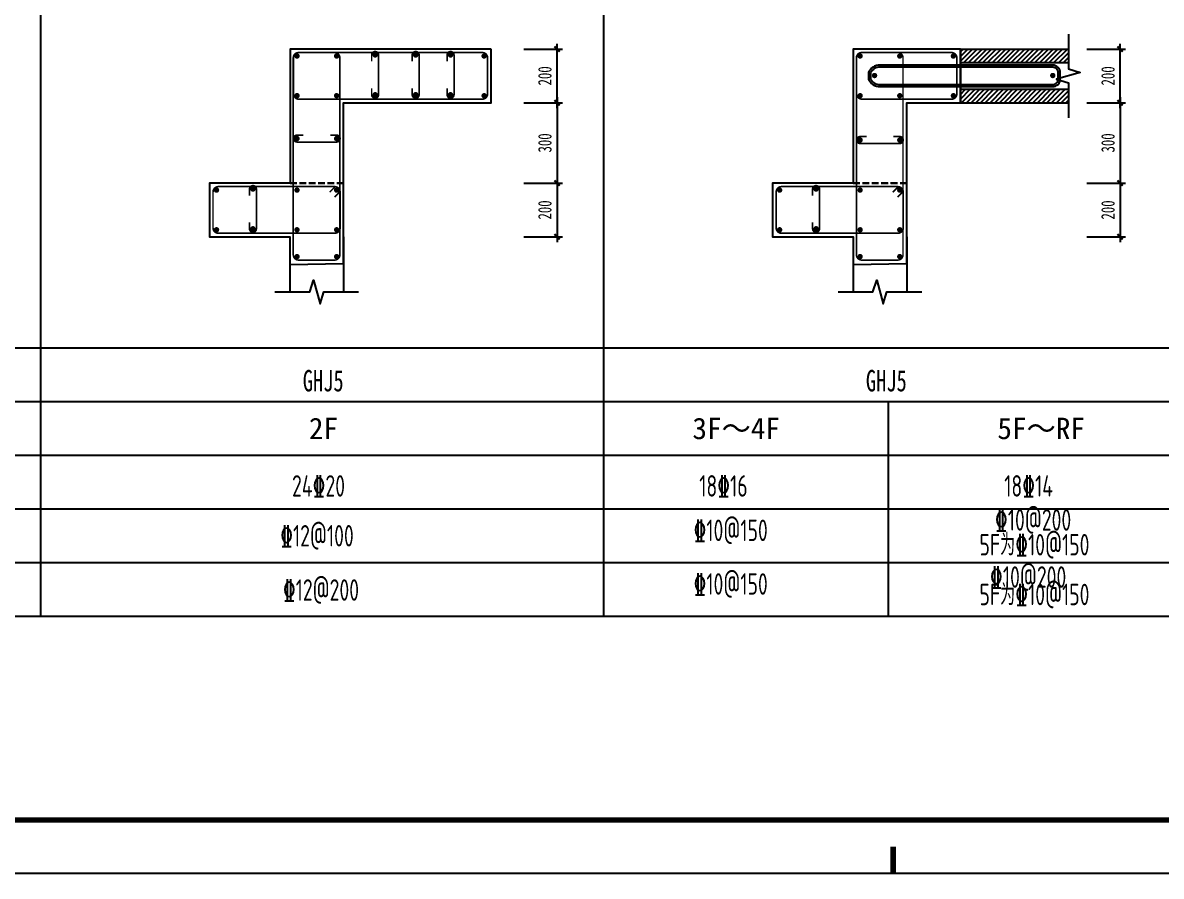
# Model space of a CAD drawing. Extents: x 1414483 to 1813521, y -2652507 to -2589797.
# Drawn here: x 1755241 to 1776469, y -2652507 to -2636594 of the extents above; entities that cross this region are included whole.
import ezdxf
from ezdxf.enums import TextEntityAlignment as Align

# ---------------------------------------------------------------- set-up
doc = ezdxf.new("R2010")
doc.units = 0
doc.header["$LTSCALE"] = 1000
doc.header["$MEASUREMENT"] = 0
doc.linetypes.add('DASH', pattern=[0.35, 0.25, -0.1])
doc.layers.get('0').update_dxf_attribs({"linetype": 'CONTINUOUS'})
doc.layers.get('Defpoints').update_dxf_attribs({"linetype": 'CONTINUOUS'})
for name, color, linetype in [('A-ANNO-TTLB', 7, 'CONTINUOUS'), ('A-WALL-CONC', 9, 'CONTINUOUS'), ('COLU_DE', 7, 'CONTINUOUS'), ('COLU_DE_DIM', 3, 'CONTINUOUS'), ('S-ANNO-TABS', 4, 'CONTINUOUS'), ('S-ANNO-TABT', 7, 'CONTINUOUS'), ('S-ANNO-THIN', 3, 'CONTINUOUS'), ('S-DETL', 4, 'CONTINUOUS'), ('S-DETL-REIN-TEXT', 1, 'CONTINUOUS')]:
    doc.layers.add(name, color=color, linetype=linetype)
doc.layers.add('S-DETL-TEXT', color=7, linetype='CONTINUOUS', lineweight=0)
doc.layers.add('S-REIN-P', color=1, linetype='CONTINUOUS', lineweight=0)
doc.styles.add('-楷体_GB2312-1.0', font='')
doc.styles.add('TSSD_Rein', font='Tssdeng.shx', dxfattribs={"width": 0.7, "bigfont": 'hztxt.shx'})
doc.styles.add('楷体', font='simkai.ttf', dxfattribs={"width": 0.7})
doc.styles.get('-楷体_GB2312-1.0').set_extended_font_data('KaiTi_GB2312')
doc.dimstyles.new('TSSD_20_100', dxfattribs={"dimtxt": 250, "dimasz": 100, "dimexe": 100, "dimexo": 250, "dimgap": 100, "dimtad": 1, "dimdec": 0, "dimlfac": 0.2, "dimzin": 0, "dimdsep": 46, "dimtxsty": '楷体', "dimblk": 'ARCHTICK', "dimcen": 0, "dimdle": 100, "dimclrt": 7, "dimadec": 0, "dimazin": 0, "dimtfac": 1, "dimtdec": 0, "dimtix": 1, "dimtmove": 2, "dimatfit": 3, "dimfxl": 1, "dimtolj": 1, "dimtzin": 0, "dimarcsym": 0})
pattern_1 = [(135, (11265.3, 31059.794), (-44.19417, -44.19417), [])]

# ---------------------------------------------------------------- blocks, each defined once
blk = doc.blocks.new('_TSZ_LLH_BLK18151520')
at = {"layer": 'A-ANNO-TTLB'}
blk.add_lwpolyline([(0, 0), (0, 59400), (84100, 59400), (84100, 0)], close=True, dxfattribs=at)
at = {"layer": 'A-ANNO-TTLB', "const_width": 100}
blk.add_lwpolyline([(2500, 1000), (83100, 1000), (83100, 58400), (2500, 58400)], close=True, dxfattribs=at)
blk.add_lwpolyline([(42050, 0), (42050, 500)], dxfattribs=at)
blk = doc.blocks.new('_ArchTick')
at = {"color": 0, "linetype": 'ByBlock', "const_width": 0.4}
blk.add_lwpolyline([(-0.5, -0.5), (0.5, 0.5)], dxfattribs=at)
blk = doc.blocks.new('*D1519')
at = {"layer": 'COLU_DE_DIM', "color": 0, "lineweight": -2, "transparency": 16777216}
for p, q in [((1775084, -2638084), (1775803, -2638084)), ((1775703, -2637984), (1775703, -2639684)), ((1775084, -2639584), (1775803, -2639584))]:
    blk.add_line(p, q, dxfattribs=at)
at = {"layer": 'Defpoints', "color": 0, "transparency": 16777216}
for p in [(1774834, -2638084), (1774834, -2639584), (1775703, -2639584)]:
    blk.add_point(p, dxfattribs=at)
at = {"layer": 'COLU_DE_DIM', "color": 0, "lineweight": -2, "transparency": 16777216, "xscale": 100, "yscale": 100, "zscale": 100}
for p, rotation in [((1775703, -2638084), 90), ((1775703, -2639584), 270)]:
    blk.add_blockref('_ArchTick', p, dxfattribs=dict(at, rotation=rotation))
at = {"layer": 'COLU_DE_DIM', "color": 7, "transparency": 16777216, "insert": (1775477, -2638834), "char_height": 250, "attachment_point": 5, "rotation": 90, "style": '楷体'}
blk.add_mtext('\\A1;300', dxfattribs=at)
blk = doc.blocks.new('*D1520')
at = {"layer": 'COLU_DE_DIM', "color": 0, "lineweight": -2, "transparency": 16777216}
for p, q in [((1775084, -2639584), (1775803, -2639584)), ((1775703, -2639484), (1775703, -2640684)), ((1775084, -2640584), (1775803, -2640584))]:
    blk.add_line(p, q, dxfattribs=at)
at = {"layer": 'Defpoints', "color": 0, "transparency": 16777216}
for p in [(1774834, -2639584), (1774834, -2640584), (1775703, -2640584)]:
    blk.add_point(p, dxfattribs=at)
at = {"layer": 'COLU_DE_DIM', "color": 0, "lineweight": -2, "transparency": 16777216, "xscale": 100, "yscale": 100, "zscale": 100}
for p, rotation in [((1775703, -2639584), 90), ((1775703, -2640584), 270)]:
    blk.add_blockref('_ArchTick', p, dxfattribs=dict(at, rotation=rotation))
at = {"layer": 'COLU_DE_DIM', "color": 7, "transparency": 16777216, "insert": (1775477, -2640084), "char_height": 250, "attachment_point": 5, "rotation": 90, "style": '楷体'}
blk.add_mtext('\\A1;200', dxfattribs=at)
blk = doc.blocks.new('*D1521')
at = {"layer": 'COLU_DE_DIM', "color": 0, "lineweight": -2, "transparency": 16777216}
for p, q in [((1775084, -2637084), (1775803, -2637084)), ((1775703, -2638184), (1775703, -2636984)), ((1775084, -2638084), (1775803, -2638084))]:
    blk.add_line(p, q, dxfattribs=at)
at = {"layer": 'Defpoints', "color": 0, "transparency": 16777216}
for p in [(1774834, -2637084), (1775703, -2637084), (1774834, -2638084)]:
    blk.add_point(p, dxfattribs=at)
at = {"layer": 'COLU_DE_DIM', "color": 0, "lineweight": -2, "transparency": 16777216, "xscale": 100, "yscale": 100, "zscale": 100}
for p, rotation in [((1775703, -2637084), 90), ((1775703, -2638084), 270)]:
    blk.add_blockref('_ArchTick', p, dxfattribs=dict(at, rotation=rotation))
at = {"layer": 'COLU_DE_DIM', "color": 7, "transparency": 16777216, "insert": (1775477, -2637584), "char_height": 250, "attachment_point": 5, "rotation": 90, "style": '楷体'}
blk.add_mtext('\\A1;200', dxfattribs=at)
blk = doc.blocks.new('A$C55D5475F')
at = {"layer": 'S-DETL'}
h = blk.add_hatch(color=256, dxfattribs=at)
h.dxf.hatch_style = 1
edge = h.paths.add_edge_path()
edge.add_line((3723, -300), (502, -300))
edge.add_arc((493, -521), 221, 87.6179, 158.5234)
edge.add_line((287, -440), (287, -560))
edge.add_arc((493, -479), 221, 201.4766, 272.3821)
edge.add_line((502, -700), (3723, -700))
edge.add_arc((3723, -560), 140, 270, 360)
edge.add_line((3863, -560), (3863, -440))
edge.add_arc((3723, -440), 140, 0, 90)
edge = h.paths.add_edge_path(flags=16)
edge.add_line((3723, -340), (502, -340))
edge.add_arc((493, -528), 188, 87.3338, 152.1559)
edge.add_line((327, -440), (327, -560))
edge.add_arc((493, -472), 188, 207.8441, 272.6662)
edge.add_line((502, -660), (3723, -660))
edge.add_arc((3723, -560), 100, 270, 360)
edge.add_line((3823, -560), (3823, -440))
edge.add_arc((3723, -440), 100, 0, 90)
for points in [[(3723, -300), (502, -300, 0.319648), (287, -440), (287, -560, 0.319648), (502, -700), (3723, -700, 0.414214), (3863, -560), (3863, -440, 0.414214)], [(3723, -340), (502, -340, 0.290631), (327, -440), (327, -560, 0.290631), (502, -660), (3723, -660, 0.414214), (3823, -560), (3823, -440, 0.414214)]]:
    blk.add_lwpolyline(points, format="xyb", close=True, dxfattribs=at)
blk = doc.blocks.new('A$C61B3190B')
h = blk.add_hatch()
h.set_pattern_fill('ANSI31', color=256, scale=500, angle=90)
h.set_pattern_definition(pattern_1)
h.paths.add_polyline_path([(530, 2014), (280, 2014), (280, 0), (530, 0)])
h = blk.add_hatch()
h.set_pattern_fill('ANSI31', color=256, scale=500, angle=90)
h.set_pattern_definition(pattern_1)
h.paths.add_polyline_path([(1280, 2014), (1030, 2014), (1030, 0), (1280, 0)])
at = {"layer": 'S-ANNO-THIN'}
blk.add_lwpolyline([(0, 2014), (650, 2014), (720, 2234), (840, 1794), (910, 2014), (1560, 2014)], dxfattribs=at)
at = {"layer": 'S-DETL'}
for p, q in [((280, 0), (280, 2014)), ((530, 0), (530, 2014)), ((1030, 0), (1030, 2014)), ((1280, 0), (1280, 2014)), ((1280, 0), (1280, 2014)), ((280, 0), (1280, 0))]:
    blk.add_line(p, q, dxfattribs=at)
blk = doc.blocks.new('*D1462')
at = {"layer": 'COLU_DE_DIM', "color": 0, "lineweight": -2, "transparency": 16777216}
for p, q in [((1764584, -2638084), (1765303, -2638084)), ((1765203, -2637984), (1765203, -2639684)), ((1764584, -2639584), (1765303, -2639584))]:
    blk.add_line(p, q, dxfattribs=at)
at = {"layer": 'Defpoints', "color": 0, "transparency": 16777216}
for p in [(1764334, -2638084), (1764334, -2639584), (1765203, -2639584)]:
    blk.add_point(p, dxfattribs=at)
at = {"layer": 'COLU_DE_DIM', "color": 0, "lineweight": -2, "transparency": 16777216, "xscale": 100, "yscale": 100, "zscale": 100}
for p, rotation in [((1765203, -2638084), 90), ((1765203, -2639584), 270)]:
    blk.add_blockref('_ArchTick', p, dxfattribs=dict(at, rotation=rotation))
at = {"layer": 'COLU_DE_DIM', "color": 7, "transparency": 16777216, "insert": (1764977, -2638834), "char_height": 250, "attachment_point": 5, "rotation": 90, "style": '楷体'}
blk.add_mtext('\\A1;300', dxfattribs=at)
blk = doc.blocks.new('*D1463')
at = {"layer": 'COLU_DE_DIM', "color": 0, "lineweight": -2, "transparency": 16777216}
for p, q in [((1764584, -2639584), (1765303, -2639584)), ((1765203, -2639484), (1765203, -2640684)), ((1764584, -2640584), (1765303, -2640584))]:
    blk.add_line(p, q, dxfattribs=at)
at = {"layer": 'Defpoints', "color": 0, "transparency": 16777216}
for p in [(1764334, -2639584), (1764334, -2640584), (1765203, -2640584)]:
    blk.add_point(p, dxfattribs=at)
at = {"layer": 'COLU_DE_DIM', "color": 0, "lineweight": -2, "transparency": 16777216, "xscale": 100, "yscale": 100, "zscale": 100}
for p, rotation in [((1765203, -2639584), 90), ((1765203, -2640584), 270)]:
    blk.add_blockref('_ArchTick', p, dxfattribs=dict(at, rotation=rotation))
at = {"layer": 'COLU_DE_DIM', "color": 7, "transparency": 16777216, "insert": (1764977, -2640084), "char_height": 250, "attachment_point": 5, "rotation": 90, "style": '楷体'}
blk.add_mtext('\\A1;200', dxfattribs=at)
blk = doc.blocks.new('*D1464')
at = {"layer": 'COLU_DE_DIM', "color": 0, "lineweight": -2, "transparency": 16777216}
for p, q in [((1764584, -2637084), (1765303, -2637084)), ((1765203, -2638184), (1765203, -2636984)), ((1764584, -2638084), (1765303, -2638084))]:
    blk.add_line(p, q, dxfattribs=at)
at = {"layer": 'Defpoints', "color": 0, "transparency": 16777216}
for p in [(1764334, -2637084), (1765203, -2637084), (1764334, -2638084)]:
    blk.add_point(p, dxfattribs=at)
at = {"layer": 'COLU_DE_DIM', "color": 0, "lineweight": -2, "transparency": 16777216, "xscale": 100, "yscale": 100, "zscale": 100}
for p, rotation in [((1765203, -2637084), 90), ((1765203, -2638084), 270)]:
    blk.add_blockref('_ArchTick', p, dxfattribs=dict(at, rotation=rotation))
at = {"layer": 'COLU_DE_DIM', "color": 7, "transparency": 16777216, "insert": (1764977, -2637584), "char_height": 250, "attachment_point": 5, "rotation": 90, "style": '楷体'}
blk.add_mtext('\\A1;200', dxfattribs=at)
blk = doc.blocks.new('an-3-f2')
at = {"layer": 'COLU_DE'}
for points in [[(1763973.9, -2637083.7), (1760224.6, -2637083.7), (1760224.6, -2639583.7), (1758723.9, -2639583.7), (1758723.9, -2640583.7), (1760223.9, -2640583.7), (1760223.9, -2641098.3), (1761223.9, -2641083.7), (1761223.9, -2638083.7), (1763973.9, -2638083.7)], [(1772723.9, -2637083.7), (1770724.6, -2637083.7), (1770724.6, -2639583.7), (1769223.9, -2639583.7), (1769223.9, -2640583.7), (1770723.9, -2640583.7), (1770723.9, -2641098.3), (1771723.9, -2641083.7), (1771723.9, -2638083.7), (1772723.9, -2638083.7)]]:
    blk.add_lwpolyline(points, close=True, dxfattribs=at)
at = {"layer": 'S-ANNO-TABS'}
for p, q in [((1766069.3, -2621657.4), (1766069.3, -2647657.4)), ((1755569.3, -2634657.4), (1755569.3, -2647657.4)), ((1731921, -2642657.4), (1804569.3, -2642657.4)), ((1731921, -2643657.4), (1804569.3, -2643657.4)), ((1771377.7, -2643657.4), (1771377.7, -2647657.4)), ((1731921, -2644657.4), (1804569.3, -2644657.4)), ((1731921, -2645657.4), (1804569.3, -2645657.4)), ((1731921, -2646657.4), (1804569.3, -2646657.4)), ((1731921, -2647657.4), (1804569.3, -2647657.4))]:
    blk.add_line(p, q, dxfattribs=at)
at = {"layer": 'S-ANNO-THIN'}
for points in [[(1759943.9, -2641612.8), (1760593.9, -2641612.8), (1760663.9, -2641392.8), (1760783.9, -2641832.8), (1760853.9, -2641612.8), (1761503.9, -2641612.8)], [(1770443.9, -2641612.8), (1771093.9, -2641612.8), (1771163.9, -2641392.8), (1771283.9, -2641832.8), (1771353.9, -2641612.8), (1772003.9, -2641612.8)]]:
    blk.add_lwpolyline(points, dxfattribs=at)
at = {"layer": 'S-DETL', "linetype": 'DASH', "ltscale": 0.5}
for p, q in [((1760224.6, -2639583.7), (1761223.9, -2639583.7)), ((1761223.9, -2639583.7), (1760224.6, -2639583.7)), ((1770724.6, -2639583.7), (1771723.9, -2639583.7)), ((1771723.9, -2639583.7), (1770724.6, -2639583.7))]:
    blk.add_line(p, q, dxfattribs=at)
at = {"layer": 'S-DETL'}
for p, q in [((1760223.9, -2640583.7), (1760223.9, -2641612.8)), ((1761223.9, -2640583.7), (1761223.9, -2641612.8)), ((1770723.9, -2640583.7), (1770723.9, -2641612.8)), ((1771723.9, -2640583.7), (1771723.9, -2641612.8))]:
    blk.add_line(p, q, dxfattribs=at)
at = {"layer": 'S-REIN-P', "const_width": 30}
for points in [[(1761746.5, -2637814.6), (1761746.5, -2637934.6, 1), (1761876.5, -2637934.6), (1761876.5, -2637194.6, 1), (1761746.5, -2637194.6), (1761746.5, -2637314.6)], [(1762502.4, -2637814.6), (1762502.4, -2637934.6, 1), (1762632.4, -2637934.6), (1762632.4, -2637194.6, 1), (1762502.4, -2637194.6), (1762502.4, -2637314.6)], [(1763152.8, -2637814.6), (1763152.8, -2637934.6, 1), (1763282.8, -2637934.6), (1763282.8, -2637194.6, 1), (1763152.8, -2637194.6), (1763152.8, -2637314.6)], [(1760474.6, -2638688), (1760354.6, -2638688, 1), (1760354.6, -2638818), (1761093.9, -2638818, 1), (1761093.9, -2638688), (1760973.9, -2638688)], [(1770974.6, -2638715.4), (1770854.6, -2638715.4, 1), (1770854.6, -2638845.4), (1771593.9, -2638845.4, 1), (1771593.9, -2638715.4), (1771473.9, -2638715.4)], [(1759468.2, -2640314.6), (1759468.2, -2640434.6, 1), (1759598.2, -2640434.6), (1759598.2, -2639694.6, 1), (1759468.2, -2639694.6), (1759468.2, -2639814.6)], [(1769968.2, -2640314.6), (1769968.2, -2640434.6, 1), (1770098.2, -2640434.6), (1770098.2, -2639694.6, 1), (1769968.2, -2639694.6), (1769968.2, -2639814.6)]]:
    blk.add_lwpolyline(points, format="xyb", dxfattribs=at)
at = {"layer": 'S-REIN-P'}
for points, const_width in [([(1761054.3, -2637148.7), (1760385, -2637148.7, 0.4142136), (1760285, -2637248.7), (1760285, -2640918.7, 0.4142136), (1760385, -2641018.7), (1761054.3, -2641018.7, 0.4142136), (1761154.3, -2640918.7), (1761154.3, -2637248.7, 0.4142136)], 30), ([(1763808.9, -2637148.7), (1760389.6, -2637148.7, 0.4142136), (1760289.6, -2637248.7), (1760289.6, -2637918.7, 0.4142136), (1760389.6, -2638018.7), (1763808.9, -2638018.7, 0.4142136), (1763908.9, -2637918.7), (1763908.9, -2637248.7, 0.4142136)], 30), ([(1760329.6, -2637213.7, 1), (1760379.6, -2637213.7, 1)], 50), ([(1761068.9, -2637213.7, 1), (1761118.9, -2637213.7, 1)], 50), ([(1761786.5, -2637194.6, 1), (1761836.5, -2637194.6, 1)], 50), ([(1762542.4, -2637194.6, 1), (1762592.4, -2637194.6, 1)], 50), ([(1763192.8, -2637194.6, 1), (1763242.8, -2637194.6, 1)], 50), ([(1763818.9, -2637213.7, 1), (1763868.9, -2637213.7, 1)], 50), ([(1771554.3, -2637148.7), (1770885, -2637148.7, 0.4142136), (1770785, -2637248.7), (1770785, -2640918.7, 0.4142136), (1770885, -2641018.7), (1771554.3, -2641018.7, 0.4142136), (1771654.3, -2640918.7), (1771654.3, -2637248.7, 0.4142136)], 30), ([(1772558.9, -2637148.7), (1770889.6, -2637148.7, 0.4142136), (1770789.6, -2637248.7), (1770789.6, -2637918.7, 0.4142136), (1770889.6, -2638018.7), (1772558.9, -2638018.7, 0.4142136), (1772658.9, -2637918.7), (1772658.9, -2637248.7, 0.4142136)], 30), ([(1770829.6, -2637213.7, 1), (1770879.6, -2637213.7, 1)], 50), ([(1771568.9, -2637213.7, 1), (1771618.9, -2637213.7, 1)], 50), ([(1772568.9, -2637213.7, 1), (1772618.9, -2637213.7, 1)], 50), ([(1771098.2, -2637577.3, 1), (1771148.2, -2637577.3, 1)], 50), ([(1774421.9, -2637577.3, 1), (1774471.9, -2637577.3, 1)], 50), ([(1760329.6, -2637953.7, 1), (1760379.6, -2637953.7, 1)], 50), ([(1761068.9, -2637953.7, 1), (1761118.9, -2637953.7, 1)], 50), ([(1761786.5, -2637934.6, 1), (1761836.5, -2637934.6, 1)], 50), ([(1762542.4, -2637934.6, 1), (1762592.4, -2637934.6, 1)], 50), ([(1763192.8, -2637934.6, 1), (1763242.8, -2637934.6, 1)], 50), ([(1763818.9, -2637953.7, 1), (1763868.9, -2637953.7, 1)], 50), ([(1770829.6, -2637953.7, 1), (1770879.6, -2637953.7, 1)], 50), ([(1771568.9, -2637953.7, 1), (1771618.9, -2637953.7, 1)], 50), ([(1772568.9, -2637953.7, 1), (1772618.9, -2637953.7, 1)], 50), ([(1760329.6, -2638753, 1), (1760379.6, -2638753, 1)], 50), ([(1761068.9, -2638753, 1), (1761118.9, -2638753, 1)], 50), ([(1770829.6, -2638780.4, 1), (1770879.6, -2638780.4, 1)], 50), ([(1771568.9, -2638780.4, 1), (1771618.9, -2638780.4, 1)], 50), ([(1761058.9, -2639648.7), (1758888.9, -2639648.7, 0.4142136), (1758788.9, -2639748.7), (1758788.9, -2640418.7, 0.4142136), (1758888.9, -2640518.7), (1761058.9, -2640518.7, 0.4142136), (1761158.9, -2640418.7), (1761158.9, -2639748.7, 0.4142136)], 30), ([(1758828.9, -2639713.7, 1), (1758878.9, -2639713.7, 1)], 50), ([(1759508.2, -2639694.6, 1), (1759558.2, -2639694.6, 1)], 50), ([(1760329.6, -2639713.7, 1), (1760379.6, -2639713.7, 1)], 50), ([(1761068.9, -2639713.7, 1), (1761118.9, -2639713.7, 1)], 50), ([(1771558.9, -2639648.7), (1769388.9, -2639648.7, 0.4142136), (1769288.9, -2639748.7), (1769288.9, -2640418.7, 0.4142136), (1769388.9, -2640518.7), (1771558.9, -2640518.7, 0.4142136), (1771658.9, -2640418.7), (1771658.9, -2639748.7, 0.4142136)], 30), ([(1769328.9, -2639713.7, 1), (1769378.9, -2639713.7, 1)], 50), ([(1770008.2, -2639694.6, 1), (1770058.2, -2639694.6, 1)], 50), ([(1770829.6, -2639713.7, 1), (1770879.6, -2639713.7, 1)], 50), ([(1771568.9, -2639713.7, 1), (1771618.9, -2639713.7, 1)], 50), ([(1758828.9, -2640453.7, 1), (1758878.9, -2640453.7, 1)], 50), ([(1759508.2, -2640434.6, 1), (1759558.2, -2640434.6, 1)], 50), ([(1760329.6, -2640453.7, 1), (1760379.6, -2640453.7, 1)], 50), ([(1761068.9, -2640453.7, 1), (1761118.9, -2640453.7, 1)], 50), ([(1761068.9, -2640453.7, 1), (1761118.9, -2640453.7, 1)], 50), ([(1769328.9, -2640453.7, 1), (1769378.9, -2640453.7, 1)], 50), ([(1770008.2, -2640434.6, 1), (1770058.2, -2640434.6, 1)], 50), ([(1770829.6, -2640453.7, 1), (1770879.6, -2640453.7, 1)], 50), ([(1771568.9, -2640453.7, 1), (1771618.9, -2640453.7, 1)], 50), ([(1771568.9, -2640453.7, 1), (1771618.9, -2640453.7, 1)], 50), ([(1760329.6, -2640953.7, 1), (1760379.6, -2640953.7, 1)], 50), ([(1761068.9, -2640953.7, 1), (1761118.9, -2640953.7, 1)], 50), ([(1770829.6, -2640953.7, 1), (1770879.6, -2640953.7, 1)], 50), ([(1771568.9, -2640953.7, 1), (1771618.9, -2640953.7, 1)], 50)]:
    blk.add_lwpolyline(points, format="xyb", close=True, dxfattribs=dict(at, const_width=const_width))
at = {"layer": 'S-REIN-P', "const_width": 30}
for points in [[(1760963.1, -2639752.6), (1761067, -2639648.7)], [(1771463.1, -2639752.6), (1771567, -2639648.7)], [(1761158.9, -2639740.5), (1761055, -2639844.5)], [(1771658.9, -2639740.5), (1771555, -2639844.5)]]:
    blk.add_lwpolyline(points, dxfattribs=at)
at = {"rotation": 270}
blk.add_blockref('A$C61B3190B', (1772723.9, -2636803.7), dxfattribs=at)
at = {"layer": 'S-DETL'}
blk.add_blockref('A$C55D5475F', (1770723.9, -2637083.7), dxfattribs=at)
at = {"layer": 'S-ANNO-TABT', "style": '-楷体_GB2312-1.0'}
for s, p in [('2F', (1760848.4, -2644157.4)), ('3F～4F', (1768543.9, -2644157.4)), ('5F～RF', (1774230.7, -2644157.4))]:
    blk.add_text(s, height=400, dxfattribs=at).set_placement(p, align=Align.MIDDLE_CENTER)
at = {"layer": 'S-ANNO-TABT', "ltscale": 99, "style": 'TSSD_Rein', "width": 0.7}
for s, p in [('%%13210@200', (1773987.7, -2647128.3)), ('%%13212@200', (1760800.7, -2647370.1))]:
    blk.add_text(s, height=400, dxfattribs=at).set_placement(p, align=Align.CENTER)
at = {"layer": 'S-DETL-REIN-TEXT', "style": 'TSSD_Rein', "width": 0.7}
for s, p in [('24%%13220', (1760261.7, -2645549.4)), ('18%%13216', (1767854.9, -2645549.4)), ('18%%13214', (1773541.7, -2645549.4)), ('%%13210@200', (1773368.7, -2646184.4)), ('%%13210@150', (1767747.6, -2646377.6)), ('%%13212@100', (1760039.8, -2646479.2)), ('5F为%%13210@150', (1773079.9, -2646646.1)), ('%%13210@150', (1767747.6, -2647377.6)), ('5F为%%13210@150', (1773079.9, -2647574))]:
    blk.add_text(s, height=400, dxfattribs=at).set_placement(p, align=Align.BOTTOM_LEFT)
at = {"layer": 'S-DETL-TEXT', "color": 2, "style": '楷体', "width": 0.7}
for p in [(1760843.3, -2643267), (1771343.3, -2643267)]:
    blk.add_text('GHJ5', height=400, dxfattribs=at).set_placement(p, align=Align.MIDDLE_CENTER)
at = {"layer": 'COLU_DE_DIM'}
for base, p1, p2, picture, middle in [((1765203, -2637083.7), (1764333.9, -2638083.7), (1764333.9, -2637083.7), '*D1464', (1764976.6, -2637583.7)), ((1775703, -2637083.7), (1774833.9, -2638083.7), (1774833.9, -2637083.7), '*D1521', (1775476.6, -2637583.7)), ((1765203, -2639583.7), (1764333.9, -2638083.7), (1764333.9, -2639583.7), '*D1462', (1764976.6, -2638833.7)), ((1775703, -2639583.7), (1774833.9, -2638083.7), (1774833.9, -2639583.7), '*D1519', (1775476.6, -2638833.7)), ((1765203, -2640583.7), (1764333.9, -2639583.7), (1764333.9, -2640583.7), '*D1463', (1764976.6, -2640083.7)), ((1775703, -2640583.7), (1774833.9, -2639583.7), (1774833.9, -2640583.7), '*D1520', (1775476.6, -2640083.7))]:
    dim = blk.add_linear_dim(base=base, p1=p1, p2=p2, angle=90, dimstyle='TSSD_20_100', dxfattribs=at)
    dim.commit()
    dim.dimension.update_dxf_attribs({"geometry": picture, "text_midpoint": middle})

msp = doc.modelspace()

# ---------------------------------------------------------------- block references
at = {"layer": 'A-WALL-CONC'}
msp.add_blockref('_TSZ_LLH_BLK18151520', (1729421, -2652457.4), dxfattribs=at)
at = {"layer": 'COLU_DE', "color": 0}
msp.add_blockref('an-3-f2', (0, 0), dxfattribs=at)

doc.saveas('drawing.dxf')
